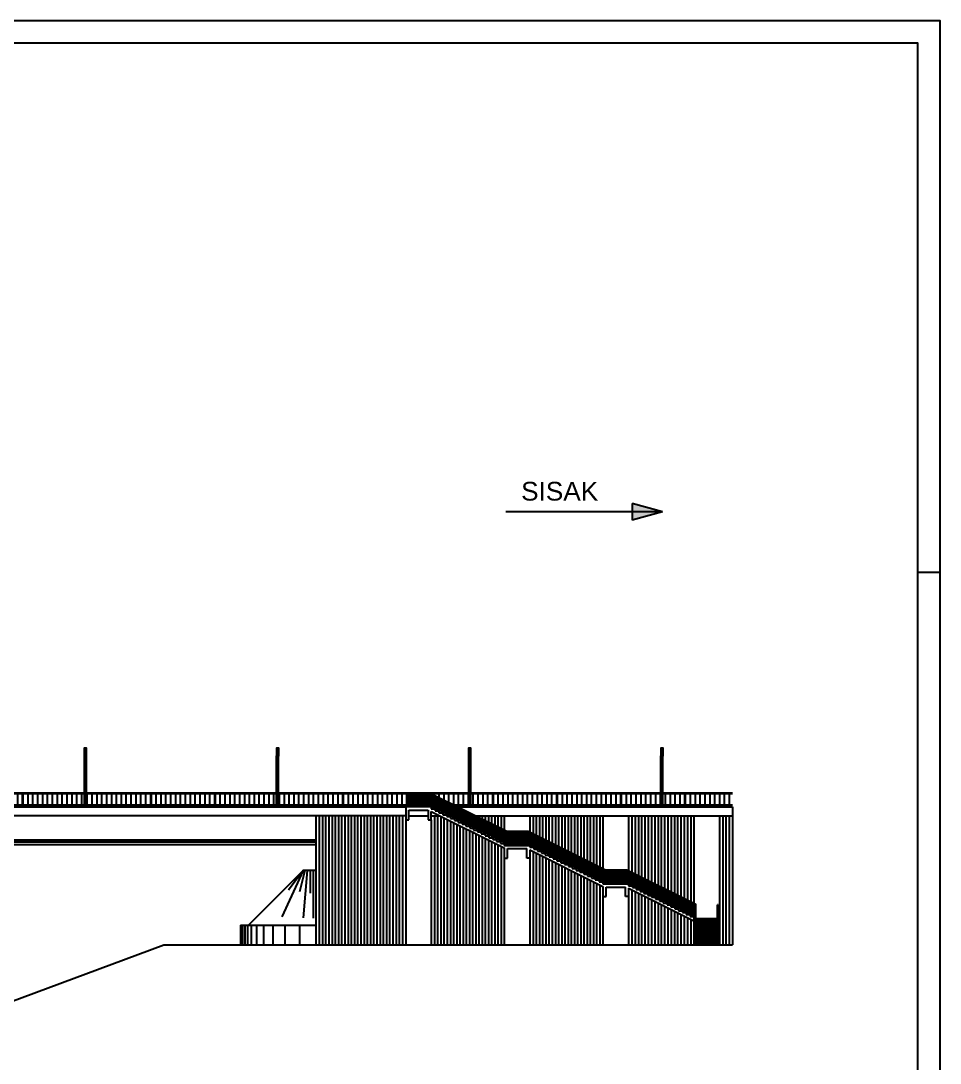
# Model space of a CAD drawing. Header units: millimetres. Extents: x -220 to 29575, y 35 to 21697.
# Drawn here: x 22400 to 29575, y 13557 to 21697 of the extents above; entities that cross this region are included whole.
import ezdxf

# ---------------------------------------------------------------- set-up
doc = ezdxf.new("R2010")
doc.units = ezdxf.units.MM
doc.header["$LTSCALE"] = 350
doc.header["$MEASUREMENT"] = 0
for name, color, linetype in [('BETON', 7, 'Continuous'), ('BETON tanko', 40, 'Continuous'), ('FILE', 8, 'Continuous'), ('KOTE', 9, 'Continuous'), ('POM', 9, 'Continuous'), ('SRAFURA', 8, 'Continuous'), ('Tekst', 3, 'Continuous'), ('Užad', 2, 'Continuous')]:
    doc.layers.add(name, color=color, linetype=linetype)
doc.styles.get("Standard").update_dxf_attribs({"font": 'ARIAL.TTF'})

# ---------------------------------------------------------------- blocks, each defined once
blk = doc.blocks.new('A$C164337F3')
at = {"layer": 'POM'}
for p, q in [((38.1, 0), (38.1, 87)), ((76.2, 0), (76.2, 87)), ((114.2, 0), (114.2, 87)), ((152.3, 0), (152.3, 87)), ((190.4, 0), (190.4, 87)), ((228.5, 0), (228.5, 87)), ((266.5, 0), (266.5, 87)), ((304.6, 0), (304.6, 87)), ((342.7, 0), (342.7, 87)), ((380.8, 0), (380.8, 87)), ((418.8, 0), (418.8, 87)), ((456.9, 0), (456.9, 87))]:
    blk.add_line(p, q, dxfattribs=at)
blk = doc.blocks.new('A$C49D84F91')
at = {"layer": 'POM'}
for p, q in [((-500, 0), (-500, 105)), ((-495, 0), (-495, 105)), ((-495, 18), (0, 18)), ((-495, 15), (0, 15))]:
    blk.add_line(p, q, dxfattribs=at)
at = {"layer": 'SRAFURA'}
blk.add_blockref('A$C164337F3', (-495, 18), dxfattribs=at)
blk = doc.blocks.new('A$C10FF7760')
at = {"layer": 'POM'}
for p, q in [((-10, 110), (-10, 400)), ((-10, 400), (5, 400)), ((-10, 398.9), (5, 398.9)), ((-10, 397.7), (5, 397.7)), ((5, 110), (5, 400)), ((-10, 18), (-10, 105)), ((5, 18), (5, 105)), ((-10, 0), (-10, 15)), ((5, 0), (5, 15))]:
    blk.add_line(p, q, dxfattribs=at)
for points in [[(7, 400), (-12, 400), (-12, 460), (7, 460)], [(-9.7, 457.5), (4.7, 457.5), (4.7, 402.5), (-9.7, 402.5)]]:
    blk.add_lwpolyline(points, close=True, dxfattribs=at)

msp = doc.modelspace()

# ---------------------------------------------------------------- hatches: boundary and pattern name
at = {"layer": 'KOTE'}
msp.add_hatch(color=256, dxfattribs=at).paths.add_polyline_path([(27408.9, 17862.9), (27170.2, 17797.1), (27170.2, 17928.8)])

# ---------------------------------------------------------------- linework, layer by layer
at = {"layer": 'BETON'}
for p, q in [((21420.5, 13704.4), (23516.5, 14481.8)), ((23516.5, 14481.8), (27953.2, 14481.8))]:
    msp.add_line(p, q, dxfattribs=at)
for points in [[(2154.9, 6997), (29574.9, 6997), (29574.9, 21697), (2154.9, 21697)], [(3029.9, 7172), (29399.9, 7172), (29399.9, 21522), (3029.9, 21522)]]:
    msp.add_lwpolyline(points, close=True, dxfattribs=at)
at = {"layer": 'BETON tanko'}
for p, q in [((16403.4, 15557.8), (25403.2, 15557.8)), ((25603.2, 15557.8), (25403.2, 15557.8)), ((25403.2, 15557.8), (25403.2, 15457.8)), ((25603.2, 15557.8), (25615.9, 15557.8)), ((25603.2, 15557.8), (25603.2, 15542.8)), ((25622, 15557.8), (25798.7, 15557.8)), ((25810, 15557.8), (27953.2, 15557.8)), ((27953.2, 15557.8), (27953.2, 14481.8)), ((25403.2, 15487.8), (16403.4, 15487.8)), ((24703.2, 15487.8), (24703.2, 14635.8)), ((25428.2, 15457.8), (25428.2, 15532.8)), ((25428.2, 15532.8), (25578.2, 15532.8)), ((25428.2, 15487.8), (25578.2, 15487.8)), ((25578.2, 15532.8), (25578.2, 15457.8)), ((25603.2, 15542.8), (25633.2, 15542.8)), ((25603.2, 15522.6), (26173.2, 15237.6)), ((25603.2, 15457.8), (25603.2, 15522.6)), ((25603.2, 15487.8), (25672.9, 15487.8)), ((25633.2, 15542.8), (25633.2, 15527.8)), ((25633.2, 15527.8), (25663.2, 15527.8)), ((25663.2, 15527.8), (25663.2, 15512.8)), ((25663.2, 15512.8), (25693.2, 15512.8)), ((25693.2, 15512.8), (25693.2, 15497.8)), ((25693.2, 15497.8), (25723.2, 15497.8)), ((25723.2, 15497.8), (25723.2, 15482.8)), ((25723.2, 15487.8), (25757.1, 15487.8)), ((25723.2, 15482.8), (25753.2, 15482.8)), ((25753.2, 15482.8), (25753.2, 15467.8)), ((25753.2, 15467.8), (25783.2, 15467.8)), ((25763.1, 15487.8), (25939.9, 15487.8)), ((25783.2, 15467.8), (25783.2, 15452.8)), ((25951.2, 15487.8), (27953.2, 15487.8)), ((25403.2, 15457.8), (25428.2, 15457.8)), ((25578.2, 15457.8), (25603.2, 15457.8)), ((25783.2, 15452.8), (25813.2, 15452.8)), ((25813.2, 15452.8), (25813.2, 15437.8)), ((25813.2, 15437.8), (25843.2, 15437.8)), ((25843.2, 15437.8), (25843.2, 15422.8)), ((25843.2, 15422.8), (25873.2, 15422.8)), ((25873.2, 15422.8), (25873.2, 15407.8)), ((25873.2, 15407.8), (25903.2, 15407.8)), ((25903.2, 15407.8), (25903.2, 15392.8)), ((25903.2, 15392.8), (25933.2, 15392.8)), ((25933.2, 15392.8), (25933.2, 15377.8)), ((25933.2, 15377.8), (25963.2, 15377.8)), ((25963.2, 15377.8), (25963.2, 15362.8)), ((25963.2, 15362.8), (25993.2, 15362.8)), ((25993.2, 15362.8), (25993.2, 15347.8)), ((25993.2, 15347.8), (26023.2, 15347.8)), ((26023.2, 15347.8), (26023.2, 15332.8)), ((26023.2, 15332.8), (26053.2, 15332.8)), ((26053.2, 15332.8), (26053.2, 15317.8)), ((26053.2, 15317.8), (26083.2, 15317.8)), ((26083.2, 15317.8), (26083.2, 15302.8)), ((26083.2, 15302.8), (26113.2, 15302.8)), ((26113.2, 15302.8), (26113.2, 15287.8)), ((24703.2, 15262.8), (15903.2, 15262.8)), ((26113.2, 15287.8), (26143.2, 15287.8)), ((26143.2, 15287.8), (26143.2, 15272.8)), ((26143.2, 15272.8), (26173.2, 15272.8)), ((26173.2, 15272.8), (26173.2, 15257.8)), ((26173.2, 15257.8), (26373.2, 15257.8)), ((26173.2, 15237.6), (26173.2, 15157.8)), ((26198.2, 15157.8), (26198.2, 15232.8)), ((26198.2, 15232.8), (26348.2, 15232.8)), ((26348.2, 15157.8), (26348.2, 15232.8)), ((26373.2, 15257.8), (26373.2, 15242.8)), ((26373.2, 15242.8), (26403.2, 15242.8)), ((26373.2, 15222.6), (26943.2, 14937.6)), ((26373.2, 15222.6), (26373.2, 15157.8)), ((26403.2, 15242.8), (26403.2, 15227.8)), ((26403.2, 15227.8), (26433.2, 15227.8)), ((26433.2, 15227.8), (26433.2, 15212.8)), ((26173.2, 15157.8), (26198.2, 15157.8)), ((26373.2, 15157.8), (26348.2, 15157.8)), ((26433.2, 15212.8), (26463.2, 15212.8)), ((26463.2, 15212.8), (26463.2, 15197.8)), ((26463.2, 15197.8), (26493.2, 15197.8)), ((26493.2, 15197.8), (26493.2, 15182.8)), ((26493.2, 15182.8), (26523.2, 15182.8)), ((26523.2, 15182.8), (26523.2, 15167.8)), ((26523.2, 15167.8), (26553.2, 15167.8)), ((26553.2, 15167.8), (26553.2, 15152.8)), ((26553.2, 15152.8), (26583.2, 15152.8)), ((26583.2, 15152.8), (26583.2, 15137.8)), ((26583.2, 15137.8), (26613.2, 15137.8)), ((26613.2, 15137.8), (26613.2, 15122.8)), ((26613.2, 15122.8), (26643.2, 15122.8)), ((26643.2, 15122.8), (26643.2, 15107.8)), ((26643.2, 15107.8), (26673.2, 15107.8)), ((26673.2, 15107.8), (26673.2, 15092.8)), ((26673.2, 15092.8), (26703.2, 15092.8)), ((26703.2, 15092.8), (26703.2, 15077.8)), ((26703.2, 15077.8), (26733.2, 15077.8)), ((26733.2, 15077.8), (26733.2, 15062.8)), ((26733.2, 15062.8), (26763.2, 15062.8)), ((26763.2, 15062.8), (26763.2, 15047.8)), ((26763.2, 15047.8), (26793.2, 15047.8)), ((26793.2, 15047.8), (26793.2, 15032.8)), ((26793.2, 15032.8), (26823.2, 15032.8)), ((26823.2, 15032.8), (26823.2, 15017.8)), ((26823.2, 15017.8), (26853.2, 15017.8)), ((26853.2, 15017.8), (26853.2, 15002.8)), ((26853.2, 15002.8), (26883.2, 15002.8)), ((26883.2, 15002.8), (26883.2, 14987.8)), ((26883.2, 14987.8), (26913.2, 14987.8)), ((26913.2, 14987.8), (26913.2, 14972.8)), ((26913.2, 14972.8), (26943.2, 14972.8)), ((26943.2, 14972.8), (26943.2, 14957.8)), ((26943.2, 14957.8), (27143.2, 14957.8)), ((26943.2, 14937.6), (26943.2, 14857.8)), ((26968.2, 14932.8), (27118.2, 14932.8)), ((26968.2, 14857.8), (26968.2, 14932.8)), ((27118.2, 14857.8), (27118.2, 14932.8)), ((27143.2, 14957.8), (27143.2, 14942.8)), ((27143.2, 14942.8), (27173.2, 14942.8)), ((27143.2, 14922.6), (27653.2, 14667.6)), ((27143.2, 14922.6), (27143.2, 14857.8)), ((27173.2, 14942.8), (27173.2, 14927.8)), ((27173.2, 14927.8), (27203.2, 14927.8)), ((27203.2, 14927.8), (27203.2, 14912.8)), ((27203.2, 14912.8), (27233.2, 14912.8)), ((27233.2, 14912.8), (27233.2, 14897.8)), ((27233.2, 14897.8), (27263.2, 14897.8)), ((27263.2, 14897.8), (27263.2, 14882.8)), ((26943.2, 14857.8), (26968.2, 14857.8)), ((27143.2, 14857.8), (27118.2, 14857.8)), ((27263.2, 14882.8), (27293.2, 14882.8)), ((27293.2, 14882.8), (27293.2, 14867.8)), ((27293.2, 14867.8), (27323.2, 14867.8)), ((27323.2, 14867.8), (27323.2, 14852.8)), ((27323.2, 14852.8), (27353.2, 14852.8)), ((27353.2, 14852.8), (27353.2, 14837.8)), ((27353.2, 14837.8), (27383.2, 14837.8)), ((27383.2, 14837.8), (27383.2, 14822.8)), ((27383.2, 14822.8), (27413.2, 14822.8)), ((27413.2, 14822.8), (27413.2, 14807.8)), ((27413.2, 14807.8), (27443.2, 14807.8)), ((27443.2, 14807.8), (27443.2, 14792.8)), ((27443.2, 14792.8), (27473.2, 14792.8)), ((27473.2, 14792.8), (27473.2, 14777.8)), ((27473.2, 14777.8), (27503.2, 14777.8)), ((27503.2, 14777.8), (27503.2, 14762.8)), ((27503.2, 14762.8), (27533.2, 14762.8)), ((27533.2, 14762.8), (27533.2, 14747.8)), ((27533.2, 14747.8), (27563.2, 14747.8)), ((27563.2, 14747.8), (27563.2, 14732.8)), ((27563.2, 14732.8), (27593.2, 14732.8)), ((27593.2, 14732.8), (27593.2, 14717.8)), ((27593.2, 14717.8), (27623.2, 14717.8)), ((27623.2, 14717.8), (27623.2, 14702.8)), ((27623.2, 14702.8), (27653.2, 14702.8)), ((27653.2, 14702.8), (27653.2, 14667.6)), ((27653.2, 14687.8), (27663.2, 14687.8)), ((27653.2, 14667.6), (27653.2, 14481.8)), ((27668.2, 14687.8), (27838.2, 14687.8)), ((27843.2, 14687.8), (27853.2, 14687.8)), ((27853.2, 14687.8), (27853.2, 14481.8))]:
    msp.add_line(p, q, dxfattribs=at)
at = {"layer": 'FILE'}
msp.add_line((29399.9, 17392), (29574.9, 17392), dxfattribs=at)
at = {"layer": 'KOTE'}
for p, q in [((27408.9, 17862.9), (27170.2, 17928.8)), ((27170.2, 17928.8), (27170.2, 17797.1)), ((27323.9, 17862.9), (26185, 17862.9)), ((27408.9, 17862.9), (27170.2, 17797.1)), ((27408.9, 17862.9), (27262.6, 17862.9))]:
    msp.add_line(p, q, dxfattribs=at)
at = {"layer": 'POM'}
for p, q in [((15536.4, 15667.8), (27953.2, 15667.8)), ((16786.4, 15662.8), (25583.2, 15662.8)), ((25413.2, 15557.8), (25413.2, 15662.8)), ((25418.2, 15662.8), (25583.2, 15662.8)), ((25418.2, 15557.8), (25418.2, 15662.8)), ((25428.2, 15575.8), (25428.2, 15662.8)), ((25437.8, 15575.8), (25437.8, 15662.8)), ((25447.5, 15575.8), (25447.5, 15662.8)), ((25457.2, 15575.8), (25457.2, 15662.8)), ((25466.8, 15575.8), (25466.8, 15662.8)), ((25476.5, 15575.8), (25476.5, 15662.8)), ((25486.2, 15575.8), (25486.2, 15662.8)), ((25495.8, 15575.8), (25495.8, 15662.8)), ((25505.5, 15575.8), (25505.5, 15662.8)), ((25515.2, 15575.8), (25515.2, 15662.8)), ((25524.8, 15575.8), (25524.8, 15662.8)), ((25534.5, 15575.8), (25534.5, 15662.8)), ((25544.2, 15575.8), (25544.2, 15662.8)), ((25553.8, 15575.8), (25553.8, 15662.8)), ((25563.5, 15575.8), (25563.5, 15662.8)), ((25573.2, 15575.8), (25573.2, 15662.8)), ((25583.2, 15557.8), (25583.2, 15662.8)), ((25588.2, 15667.8), (26193.2, 15367.8)), ((25588.2, 15557.8), (25588.2, 15662.2)), ((25588.2, 15662.2), (26188.2, 15364.7)), ((25597.1, 15570), (25597.1, 15657.7)), ((25598.3, 15662.8), (27953.2, 15662.8)), ((25606.1, 15565.6), (25606.1, 15653.3)), ((25615, 15561.2), (25615, 15648.8)), ((25624, 15556.7), (25624, 15644.4)), ((25626.3, 15648.9), (25626.3, 15662.8)), ((25632.9, 15552.3), (25632.9, 15639.9)), ((25641.9, 15547.8), (25641.9, 15635.5)), ((25650.9, 15543.4), (25650.9, 15631.1)), ((25664.3, 15630), (25664.3, 15662.8)), ((25702.4, 15611.1), (25702.4, 15662.8)), ((25740.5, 15592.2), (25740.5, 15662.8)), ((25778.6, 15575.8), (25778.6, 15662.8)), ((25816.6, 15575.8), (25816.6, 15662.8)), ((25854.7, 15575.8), (25854.7, 15662.8)), ((25892.8, 15575.8), (25892.8, 15662.8)), ((25930.9, 15575.8), (25930.9, 15662.8)), ((25968.9, 15575.8), (25968.9, 15662.8)), ((26007, 15575.8), (26007, 15662.8)), ((26045.1, 15575.8), (26045.1, 15662.8)), ((26083.2, 15557.8), (26083.2, 15662.8)), ((26088.2, 15557.8), (26088.2, 15662.8)), ((26583.2, 15557.8), (26583.2, 15662.8)), ((26588.2, 15557.8), (26588.2, 15662.8)), ((27083.2, 15557.8), (27083.2, 15662.8)), ((27088.2, 15557.8), (27088.2, 15662.8)), ((27583.2, 15557.8), (27583.2, 15662.8)), ((27588.2, 15557.8), (27588.2, 15662.8)), ((27626.3, 15575.8), (27626.3, 15662.8)), ((27664.3, 15575.8), (27664.3, 15662.8)), ((27702.4, 15575.8), (27702.4, 15662.8)), ((27740.5, 15575.8), (27740.5, 15662.8)), ((27778.6, 15575.8), (27778.6, 15662.8)), ((27816.6, 15575.8), (27816.6, 15662.8)), ((27854.7, 15575.8), (27854.7, 15662.8)), ((27892.8, 15575.8), (27892.8, 15662.8)), ((27930.9, 15575.8), (27930.9, 15662.8)), ((25418.2, 15575.8), (25583.2, 15575.8)), ((25418.2, 15572.8), (25583.2, 15572.8)), ((25588.2, 15575.8), (25762.4, 15575.8)), ((25588.2, 15574.5), (26188.2, 15277)), ((25588.2, 15571.5), (26188.2, 15274)), ((25591.7, 15572.8), (25768.5, 15572.8)), ((25659.8, 15539), (25659.8, 15626.6)), ((25668.8, 15534.5), (25668.8, 15622.2)), ((25677.7, 15530.1), (25677.7, 15617.7)), ((25686.7, 15525.6), (25686.7, 15613.3)), ((25695.6, 15521.2), (25695.6, 15608.9)), ((25704.6, 15516.8), (25704.6, 15604.4)), ((25713.5, 15512.3), (25713.5, 15600)), ((25722.5, 15507.9), (25722.5, 15595.6)), ((25731.5, 15503.5), (25731.5, 15591.1)), ((25740.4, 15499), (25740.4, 15586.7)), ((25749.4, 15494.6), (25749.4, 15582.2)), ((25758.3, 15490.1), (25758.3, 15577.8)), ((25767.3, 15485.7), (25767.3, 15573.4)), ((25773.7, 15575.8), (26083.2, 15575.8)), ((25776.2, 15481.3), (25776.2, 15568.9)), ((25779.8, 15572.8), (26083.2, 15572.8)), ((25785.2, 15476.8), (25785.2, 15564.5)), ((25794.1, 15472.4), (25794.1, 15560)), ((25803.1, 15467.9), (25803.1, 15555.6)), ((25812.1, 15463.5), (25812.1, 15551.2)), ((26088.2, 15575.8), (26583.2, 15575.8)), ((26088.2, 15572.8), (26583.2, 15572.8)), ((26588.2, 15575.8), (27083.2, 15575.8)), ((26588.2, 15572.8), (27083.2, 15572.8)), ((27088.2, 15575.8), (27583.2, 15575.8)), ((27088.2, 15572.8), (27583.2, 15572.8)), ((27588.2, 15575.8), (27953.2, 15575.8)), ((27588.2, 15572.8), (27953.2, 15572.8)), ((24728.2, 15487.8), (24728.2, 14481.8)), ((24753.2, 15487.8), (24753.2, 14481.8)), ((24778.2, 15487.8), (24778.2, 14481.8)), ((24803.2, 15487.8), (24803.2, 14481.8)), ((24828.2, 15487.8), (24828.2, 14481.8)), ((24853.2, 15487.8), (24853.2, 14481.8)), ((24878.2, 15487.8), (24878.2, 14481.8)), ((24903.2, 15487.8), (24903.2, 14481.8)), ((24928.2, 15487.8), (24928.2, 14481.8)), ((24953.2, 15487.8), (24953.2, 14481.8)), ((24978.2, 15487.8), (24978.2, 14481.8)), ((25003.2, 15487.8), (25003.2, 14481.8)), ((25028.2, 15487.8), (25028.2, 14481.8)), ((25053.2, 15487.8), (25053.2, 14481.8)), ((25078.2, 15487.8), (25078.2, 14481.8)), ((25103.2, 15487.8), (25103.2, 14481.8)), ((25128.2, 15487.8), (25128.2, 14481.8)), ((25153.2, 15487.8), (25153.2, 14481.8)), ((25178.2, 15487.8), (25178.2, 14481.8)), ((25203.2, 15487.8), (25203.2, 14481.8)), ((25228.2, 15487.8), (25228.2, 14481.8)), ((25253.2, 15487.8), (25253.2, 14481.8)), ((25278.2, 15487.8), (25278.2, 14481.8)), ((25303.2, 15487.8), (25303.2, 14481.8)), ((25328.2, 15487.8), (25328.2, 14481.8)), ((25353.2, 15487.8), (25353.2, 14481.8)), ((25378.2, 15487.8), (25378.2, 14481.8)), ((25628, 15487.8), (25628, 14481.8)), ((25652.7, 15487.8), (25652.7, 14481.8)), ((25677.5, 15485.5), (25677.5, 14481.8)), ((25702.3, 15473.1), (25702.3, 14481.8)), ((25821, 15459.1), (25821, 15546.7)), ((25830, 15454.6), (25830, 15542.3)), ((25838.9, 15450.2), (25838.9, 15537.8)), ((25847.9, 15445.7), (25847.9, 15533.4)), ((25856.8, 15441.3), (25856.8, 15529)), ((25865.8, 15436.9), (25865.8, 15524.5)), ((25874.7, 15432.4), (25874.7, 15520.1)), ((25883.7, 15428), (25883.7, 15515.7)), ((25892.7, 15423.6), (25892.7, 15511.2)), ((25901.6, 15419.1), (25901.6, 15506.8)), ((25910.6, 15414.7), (25910.6, 15502.3)), ((25919.5, 15410.2), (25919.5, 15497.9)), ((25928.5, 15405.8), (25928.5, 15493.5)), ((25937.4, 15401.4), (25937.4, 15489)), ((25946.4, 15396.9), (25946.4, 15484.6)), ((25955.3, 15392.5), (25955.3, 15480.1)), ((25964.3, 15388), (25964.3, 15475.7)), ((25973.3, 15383.6), (25973.3, 15471.3)), ((25974.9, 15487.8), (25974.9, 15476)), ((25982.2, 15379.2), (25982.2, 15466.8)), ((25999.7, 15487.8), (25999.7, 15463.7)), ((26024.5, 15487.8), (26024.5, 15451.4)), ((26049.3, 15487.8), (26049.3, 15439.1)), ((26074, 15487.8), (26074, 15426.8)), ((26098.8, 15487.8), (26098.8, 15414.5)), ((26123.6, 15487.8), (26123.6, 15402.3)), ((26148.4, 15487.8), (26148.4, 15390)), ((26173.2, 15487.8), (26173.2, 15377.7)), ((26373.2, 15487.8), (26373.2, 15360.3)), ((26398, 15487.8), (26398, 15348)), ((26422.7, 15487.8), (26422.7, 15335.7)), ((26447.5, 15487.8), (26447.5, 15323.5)), ((26472.3, 15487.8), (26472.3, 15311.2)), ((26497.1, 15487.8), (26497.1, 15298.9)), ((26521.9, 15487.8), (26521.9, 15286.6)), ((26546.7, 15487.8), (26546.7, 15274.3)), ((26571.4, 15487.8), (26571.4, 15262)), ((26596.2, 15487.8), (26596.2, 15249.7)), ((26621, 15487.8), (26621, 15237.4)), ((26645.8, 15487.8), (26645.8, 15225.1)), ((26670.6, 15487.8), (26670.6, 15212.9)), ((26695.3, 15487.8), (26695.3, 15200.6)), ((26720.1, 15487.8), (26720.1, 15188.3)), ((26744.9, 15487.8), (26744.9, 15176)), ((26769.7, 15487.8), (26769.7, 15163.7)), ((26794.5, 15487.8), (26794.5, 15151.4)), ((26819.3, 15487.8), (26819.3, 15139.1)), ((26844, 15487.8), (26844, 15126.8)), ((26868.8, 15487.8), (26868.8, 15114.5)), ((26893.6, 15487.8), (26893.6, 15102.3)), ((26918.4, 15487.8), (26918.4, 15090)), ((26943.2, 15487.8), (26943.2, 15077.7)), ((27143.2, 15487.8), (27143.2, 15060.3)), ((27168.7, 15487.8), (27168.7, 15047.5)), ((27194.2, 15487.8), (27194.2, 15034.8)), ((27219.7, 15487.8), (27219.7, 15022)), ((27245.2, 15487.8), (27245.2, 15009.3)), ((27270.7, 15487.8), (27270.7, 14996.5)), ((27296.2, 15487.8), (27296.2, 14983.8)), ((27321.7, 15487.8), (27321.7, 14971)), ((27347.2, 15487.8), (27347.2, 14958.3)), ((27372.7, 15487.8), (27372.7, 14945.5)), ((27398.2, 15487.8), (27398.2, 14932.8)), ((27423.7, 15487.8), (27423.7, 14920)), ((27449.2, 15487.8), (27449.2, 14907.3)), ((27474.7, 15487.8), (27474.7, 14894.5)), ((27500.2, 15487.8), (27500.2, 14881.8)), ((27525.7, 15487.8), (27525.7, 14869)), ((27551.2, 15487.8), (27551.2, 14856.3)), ((27576.7, 15487.8), (27576.7, 14843.5)), ((27602.2, 15487.8), (27602.2, 14830.8)), ((27627.7, 15487.8), (27627.7, 14818)), ((27653.2, 15487.8), (27653.2, 14805.3)), ((27853.2, 15487.8), (27853.2, 14687.8)), ((27878.2, 15487.8), (27878.2, 14481.8)), ((27903.2, 15487.8), (27903.2, 14481.8)), ((27928.2, 15487.8), (27928.2, 14481.8)), ((25403.2, 15457.8), (25403.2, 14481.8)), ((25603.2, 15457.8), (25603.2, 14481.8)), ((25727.1, 15460.7), (25727.1, 14481.8)), ((25751.9, 15448.3), (25751.9, 14481.8)), ((25776.7, 15435.9), (25776.7, 14481.8)), ((25801.4, 15423.5), (25801.4, 14481.8)), ((25826.2, 15411.1), (25826.2, 14481.8)), ((25851, 15398.7), (25851, 14481.8)), ((25875.8, 15386.3), (25875.8, 14481.8)), ((25991.2, 15374.7), (25991.2, 15462.4)), ((26000.1, 15370.3), (26000.1, 15457.9)), ((26009.1, 15365.8), (26009.1, 15453.5)), ((26018, 15361.4), (26018, 15449.1)), ((26027, 15357), (26027, 15444.6)), ((26035.9, 15352.5), (26035.9, 15440.2)), ((26044.9, 15348.1), (26044.9, 15435.7)), ((26053.9, 15343.6), (26053.9, 15431.3)), ((26062.8, 15339.2), (26062.8, 15426.9)), ((26071.8, 15334.8), (26071.8, 15422.4)), ((26080.7, 15330.3), (26080.7, 15418)), ((26089.7, 15325.9), (26089.7, 15413.5)), ((26098.6, 15321.4), (26098.6, 15409.1)), ((26107.6, 15317), (26107.6, 15404.7)), ((26116.5, 15312.6), (26116.5, 15400.2)), ((26125.5, 15308.1), (26125.5, 15395.8)), ((26134.5, 15303.7), (26134.5, 15391.3)), ((26143.4, 15299.2), (26143.4, 15386.9)), ((25900.6, 15373.9), (25900.6, 14481.8)), ((25925.3, 15361.6), (25925.3, 14481.8)), ((25950.1, 15349.2), (25950.1, 14481.8)), ((25974.9, 15336.8), (25974.9, 14481.8)), ((25999.7, 15324.4), (25999.7, 14481.8)), ((26024.5, 15312), (26024.5, 14481.8)), ((26152.4, 15294.8), (26152.4, 15382.5)), ((26161.3, 15290.4), (26161.3, 15378)), ((26170.3, 15285.9), (26170.3, 15373.6)), ((26179.2, 15281.5), (26179.2, 15369.1)), ((26188.2, 15257.8), (26188.2, 15364.7)), ((26193.2, 15367.8), (26358.2, 15367.8)), ((26193.2, 15257.8), (26193.2, 15362.8)), ((26193.2, 15362.8), (26353.2, 15362.8)), ((26203.2, 15275.8), (26203.2, 15362.8)), ((26213.2, 15275.8), (26213.2, 15362.8)), ((26223.2, 15275.8), (26223.2, 15362.8)), ((26233.2, 15275.8), (26233.2, 15362.8)), ((26243.2, 15275.8), (26243.2, 15362.8)), ((26253.2, 15275.8), (26253.2, 15362.8)), ((26263.2, 15275.8), (26263.2, 15362.8)), ((26273.2, 15275.8), (26273.2, 15362.8)), ((26283.2, 15275.8), (26283.2, 15362.8)), ((26293.2, 15275.8), (26293.2, 15362.8)), ((26303.2, 15275.8), (26303.2, 15362.8)), ((26313.2, 15275.8), (26313.2, 15362.8)), ((26323.2, 15275.8), (26323.2, 15362.8)), ((26333.2, 15275.8), (26333.2, 15362.8)), ((26343.2, 15275.8), (26343.2, 15362.8)), ((26353.2, 15257.8), (26353.2, 15362.8)), ((26358.2, 15367.8), (26963.2, 15067.8)), ((26358.2, 15257.8), (26358.2, 15362.2)), ((26358.2, 15362.2), (26958.2, 15064.7)), ((26367.1, 15270), (26367.1, 15357.7)), ((26376.1, 15265.6), (26376.1, 15353.3)), ((26385, 15261.2), (26385, 15348.8)), ((26394, 15256.7), (26394, 15344.4)), ((26402.9, 15252.3), (26402.9, 15339.9)), ((26411.9, 15247.8), (26411.9, 15335.5)), ((26420.9, 15243.4), (26420.9, 15331.1)), ((26429.8, 15239), (26429.8, 15326.6)), ((26438.8, 15234.5), (26438.8, 15322.2)), ((26447.7, 15230.1), (26447.7, 15317.7)), ((26456.7, 15225.6), (26456.7, 15313.3)), ((26465.6, 15221.2), (26465.6, 15308.9)), ((26474.6, 15216.8), (26474.6, 15304.4)), ((24703.2, 15297.8), (15903.2, 15297.8)), ((24703.2, 15282.8), (15903.2, 15282.8)), ((26049.3, 15299.6), (26049.3, 14481.8)), ((26074, 15287.2), (26074, 14481.8)), ((26098.8, 15274.8), (26098.8, 14481.8)), ((26123.6, 15262.4), (26123.6, 14481.8)), ((26148.4, 15250), (26148.4, 14481.8)), ((26193.2, 15275.8), (26353.2, 15275.8)), ((26193.2, 15272.8), (26353.2, 15272.8)), ((26358.2, 15274.5), (26958.2, 14977)), ((26358.2, 15271.5), (26958.2, 14974)), ((26483.5, 15212.3), (26483.5, 15300)), ((26492.5, 15207.9), (26492.5, 15295.6)), ((26501.5, 15203.5), (26501.5, 15291.1)), ((26510.4, 15199), (26510.4, 15286.7)), ((26519.4, 15194.6), (26519.4, 15282.2)), ((26528.3, 15190.1), (26528.3, 15277.8)), ((26537.3, 15185.7), (26537.3, 15273.4)), ((26546.2, 15181.3), (26546.2, 15268.9)), ((26555.2, 15176.8), (26555.2, 15264.5)), ((26564.1, 15172.4), (26564.1, 15260)), ((26573.1, 15167.9), (26573.1, 15255.6)), ((26582.1, 15163.5), (26582.1, 15251.2)), ((26591, 15159.1), (26591, 15246.7)), ((26600, 15154.6), (26600, 15242.3)), ((26608.9, 15150.2), (26608.9, 15237.8)), ((26617.9, 15145.7), (26617.9, 15233.4)), ((26626.8, 15141.3), (26626.8, 15229)), ((26635.8, 15136.9), (26635.8, 15224.5)), ((26173.2, 15157.8), (26173.2, 14481.8)), ((26373.2, 15157.8), (26373.2, 14481.8)), ((26398, 15210.2), (26398, 14481.8)), ((26422.7, 15197.9), (26422.7, 14481.8)), ((26447.5, 15185.5), (26447.5, 14481.8)), ((26472.3, 15173.1), (26472.3, 14481.8)), ((26497.1, 15160.7), (26497.1, 14481.8)), ((26521.9, 15148.3), (26521.9, 14481.8)), ((26644.7, 15132.4), (26644.7, 15220.1)), ((26653.7, 15128), (26653.7, 15215.7)), ((26662.7, 15123.6), (26662.7, 15211.2)), ((26671.6, 15119.1), (26671.6, 15206.8)), ((26680.6, 15114.7), (26680.6, 15202.3)), ((26689.5, 15110.2), (26689.5, 15197.9)), ((26698.5, 15105.8), (26698.5, 15193.5)), ((26707.4, 15101.4), (26707.4, 15189)), ((26716.4, 15096.9), (26716.4, 15184.6)), ((26725.3, 15092.5), (26725.3, 15180.1)), ((26734.3, 15088), (26734.3, 15175.7)), ((26743.3, 15083.6), (26743.3, 15171.3)), ((26752.2, 15079.2), (26752.2, 15166.8)), ((26761.2, 15074.7), (26761.2, 15162.4)), ((26770.1, 15070.3), (26770.1, 15157.9)), ((26779.1, 15065.8), (26779.1, 15153.5)), ((26788, 15061.4), (26788, 15149.1)), ((26797, 15057), (26797, 15144.6)), ((26805.9, 15052.5), (26805.9, 15140.2)), ((24603.2, 15062.8), (24437.7, 14699.6)), ((24603.2, 15062.8), (24487.9, 14908.3)), ((24615.1, 15062.8), (24574.3, 14894.3)), ((24633.8, 15062.8), (24603.4, 14692.6)), ((24657.6, 15062.8), (24657.6, 14884.8)), ((24680.4, 15062.8), (24680.4, 14689.2)), ((26546.7, 15135.9), (26546.7, 14481.8)), ((26571.4, 15123.5), (26571.4, 14481.8)), ((26596.2, 15111.1), (26596.2, 14481.8)), ((26621, 15098.7), (26621, 14481.8)), ((26645.8, 15086.3), (26645.8, 14481.8)), ((26670.6, 15073.9), (26670.6, 14481.8)), ((26695.3, 15061.6), (26695.3, 14481.8)), ((26814.9, 15048.1), (26814.9, 15135.7)), ((26823.9, 15043.6), (26823.9, 15131.3)), ((26832.8, 15039.2), (26832.8, 15126.9)), ((26841.8, 15034.8), (26841.8, 15122.4)), ((26850.7, 15030.3), (26850.7, 15118)), ((26859.7, 15025.9), (26859.7, 15113.5)), ((26868.6, 15021.4), (26868.6, 15109.1)), ((26877.6, 15017), (26877.6, 15104.7)), ((26886.5, 15012.6), (26886.5, 15100.2)), ((26895.5, 15008.1), (26895.5, 15095.8)), ((26904.5, 15003.7), (26904.5, 15091.3)), ((26913.4, 14999.2), (26913.4, 15086.9)), ((26922.4, 14994.8), (26922.4, 15082.5)), ((26931.3, 14990.4), (26931.3, 15078)), ((26940.3, 14985.9), (26940.3, 15073.6)), ((26949.2, 14981.5), (26949.2, 15069.1)), ((26958.2, 14957.8), (26958.2, 15064.7)), ((26963.2, 15067.8), (27128.2, 15067.8)), ((26963.2, 15062.8), (27123.2, 15062.8)), ((26963.2, 14957.8), (26963.2, 15062.8)), ((26973.2, 14975.8), (26973.2, 15062.8)), ((26983.2, 14975.8), (26983.2, 15062.8)), ((26993.2, 14975.8), (26993.2, 15062.8)), ((27003.2, 14975.8), (27003.2, 15062.8)), ((27013.2, 14975.8), (27013.2, 15062.8)), ((27023.2, 15062.8), (27023.2, 14975.8)), ((27033.2, 15062.8), (27033.2, 14975.8)), ((27043.2, 15062.8), (27043.2, 14975.8)), ((27053.2, 14975.8), (27053.2, 15062.8)), ((27063.2, 14975.8), (27063.2, 15062.8)), ((27073.2, 14975.8), (27073.2, 15062.8)), ((27083.2, 14975.8), (27083.2, 15062.8)), ((27093.2, 14975.8), (27093.2, 15062.8)), ((27103.2, 14975.8), (27103.2, 15062.8)), ((27113.2, 14975.8), (27113.2, 15062.8)), ((27123.2, 14957.8), (27123.2, 15062.8)), ((27128.2, 15067.8), (27668.2, 14797.8)), ((27128.2, 15062.2), (27663.2, 14794.7)), ((27128.2, 14957.8), (27128.2, 15062.2)), ((26720.1, 15049.2), (26720.1, 14481.8)), ((26744.9, 15036.8), (26744.9, 14481.8)), ((26769.7, 15024.4), (26769.7, 14481.8)), ((26794.5, 15012), (26794.5, 14481.8)), ((26819.3, 14999.6), (26819.3, 14481.8)), ((26844, 14987.2), (26844, 14481.8)), ((27138.2, 14969.5), (27138.2, 15057.2)), ((27147.1, 14965.1), (27147.1, 15052.7)), ((27155.9, 14960.6), (27155.9, 15048.3)), ((27164.8, 14956.2), (27164.8, 15043.9)), ((27173.7, 14951.8), (27173.7, 15039.4)), ((27182.6, 14947.3), (27182.6, 15035)), ((27191.5, 14942.9), (27191.5, 15030.5)), ((27200.3, 14938.4), (27200.3, 15026.1)), ((27209.2, 14934), (27209.2, 15021.7)), ((27218.1, 14929.6), (27218.1, 15017.2)), ((27227, 14925.1), (27227, 15012.8)), ((27235.8, 14920.7), (27235.8, 15008.3)), ((27244.7, 14916.2), (27244.7, 15003.9)), ((27253.6, 14911.8), (27253.6, 14999.5)), ((27262.5, 14907.4), (27262.5, 14995)), ((27271.4, 14902.9), (27271.4, 14990.6)), ((27280.2, 14898.5), (27280.2, 14986.1)), ((27289.1, 14894), (27289.1, 14981.7)), ((27298, 14889.6), (27298, 14977.3)), ((26868.8, 14974.8), (26868.8, 14481.8)), ((26893.6, 14962.4), (26893.6, 14481.8)), ((26918.4, 14950), (26918.4, 14481.8)), ((26963.2, 14975.8), (27123.2, 14975.8)), ((26963.2, 14972.8), (27123.2, 14972.8)), ((27128.2, 14974.5), (27663.2, 14707)), ((27128.2, 14971.5), (27663.2, 14704)), ((27168.7, 14909.9), (27168.7, 14481.8)), ((27194.2, 14897.1), (27194.2, 14481.8)), ((27306.9, 14885.2), (27306.9, 14972.8)), ((27315.8, 14880.7), (27315.8, 14968.4)), ((27324.6, 14876.3), (27324.6, 14963.9)), ((27333.5, 14871.8), (27333.5, 14959.5)), ((27342.4, 14867.4), (27342.4, 14955.1)), ((27351.3, 14863), (27351.3, 14950.6)), ((27360.2, 14858.5), (27360.2, 14946.2)), ((27369, 14854.1), (27369, 14941.7)), ((27377.9, 14849.6), (27377.9, 14937.3)), ((27386.8, 14845.2), (27386.8, 14932.9)), ((27395.7, 14840.8), (27395.7, 14928.4)), ((27404.6, 14836.3), (27404.6, 14924)), ((27413.4, 14831.9), (27413.4, 14919.5)), ((27422.3, 14827.4), (27422.3, 14915.1)), ((27431.2, 14823), (27431.2, 14910.7)), ((27440.1, 14818.6), (27440.1, 14906.2)), ((27449, 14814.1), (27449, 14901.8)), ((27457.8, 14809.7), (27457.8, 14897.3)), ((26943.2, 14857.8), (26943.2, 14481.8)), ((27143.2, 14857.8), (27143.2, 14481.8)), ((27219.7, 14884.4), (27219.7, 14481.8)), ((27245.2, 14871.6), (27245.2, 14481.8)), ((27270.7, 14858.9), (27270.7, 14481.8)), ((27296.2, 14846.1), (27296.2, 14481.8)), ((27321.7, 14833.4), (27321.7, 14481.8)), ((27347.2, 14820.6), (27347.2, 14481.8)), ((27466.7, 14805.2), (27466.7, 14892.9)), ((27475.6, 14800.8), (27475.6, 14888.5)), ((27484.5, 14796.4), (27484.5, 14884)), ((27493.3, 14791.9), (27493.3, 14879.6)), ((27502.2, 14787.5), (27502.2, 14875.1)), ((27511.1, 14783), (27511.1, 14870.7)), ((27520, 14778.6), (27520, 14866.3)), ((27528.9, 14774.2), (27528.9, 14861.8)), ((27537.7, 14769.7), (27537.7, 14857.4)), ((27546.6, 14765.3), (27546.6, 14853)), ((27555.5, 14760.9), (27555.5, 14848.5)), ((27564.4, 14756.4), (27564.4, 14844.1)), ((27573.3, 14752), (27573.3, 14839.6)), ((27582.1, 14747.5), (27582.1, 14835.2)), ((27591, 14743.1), (27591, 14830.8)), ((27599.9, 14738.7), (27599.9, 14826.3)), ((27608.8, 14734.2), (27608.8, 14821.9)), ((27617.7, 14729.8), (27617.7, 14817.4)), ((27372.7, 14807.9), (27372.7, 14481.8)), ((27398.2, 14795.1), (27398.2, 14481.8)), ((27423.7, 14782.4), (27423.7, 14481.8)), ((27449.2, 14769.6), (27449.2, 14481.8)), ((27474.7, 14756.9), (27474.7, 14481.8)), ((27500.2, 14744.1), (27500.2, 14481.8)), ((27626.5, 14725.3), (27626.5, 14813)), ((27635.4, 14720.9), (27635.4, 14808.6)), ((27644.3, 14716.5), (27644.3, 14804.1)), ((27653.2, 14712), (27653.2, 14799.7)), ((27663.2, 14794.7), (27668.2, 14794.7)), ((27663.2, 14687.8), (27663.2, 14794.7)), ((27668.2, 14481.8), (27668.2, 14797.8)), ((27843.2, 14794.7), (27838.2, 14794.7)), ((27838.2, 14481.8), (27838.2, 14792.8)), ((27843.2, 14481.8), (27843.2, 14794.7)), ((27525.7, 14731.4), (27525.7, 14481.8)), ((27551.2, 14718.6), (27551.2, 14481.8)), ((27576.7, 14705.9), (27576.7, 14481.8)), ((27602.2, 14693.1), (27602.2, 14481.8)), ((27627.7, 14680.4), (27627.7, 14481.8)), ((27653.2, 14673.1), (27663.2, 14673.1)), ((27653.2, 14658.5), (27663.2, 14658.5)), ((27663.2, 14481.8), (27663.2, 14687.8)), ((27668.2, 14673.1), (27838.2, 14673.1)), ((27668.2, 14658.5), (27838.2, 14658.5)), ((27843.2, 14673.1), (27853.2, 14673.1)), ((27843.2, 14658.5), (27853.2, 14658.5)), ((24130.5, 14635.8), (24130.5, 14481.8)), ((24147.4, 14635.8), (24147.4, 14481.8)), ((24168.5, 14635.8), (24168.5, 14481.8)), ((24196.6, 14635.8), (24196.6, 14481.8)), ((24238.8, 14635.8), (24238.8, 14481.8)), ((24293.6, 14635.8), (24293.6, 14481.8)), ((24365.4, 14635.8), (24365.4, 14481.8)), ((24459.6, 14635.8), (24459.6, 14481.8)), ((24573.5, 14635.8), (24573.5, 14481.8)), ((27653.2, 14643.8), (27663.2, 14643.8)), ((27653.2, 14629.2), (27663.2, 14629.2)), ((27653.2, 14614.6), (27663.2, 14614.6)), ((27653.2, 14599.9), (27663.2, 14599.9)), ((27653.2, 14585.3), (27663.2, 14585.3)), ((27653.2, 14570.6), (27663.2, 14570.6)), ((27668.2, 14591.8), (27663.2, 14591.8)), ((27668.2, 14643.8), (27838.2, 14643.8)), ((27668.2, 14629.2), (27838.2, 14629.2)), ((27668.2, 14614.6), (27838.2, 14614.6)), ((27668.2, 14599.9), (27838.2, 14599.9)), ((27668.2, 14585.3), (27838.2, 14585.3)), ((27668.2, 14570.6), (27838.2, 14570.6)), ((27843.2, 14591.8), (27838.2, 14591.8)), ((27843.2, 14643.8), (27853.2, 14643.8)), ((27843.2, 14629.2), (27853.2, 14629.2)), ((27843.2, 14614.6), (27853.2, 14614.6)), ((27843.2, 14599.9), (27853.2, 14599.9)), ((27843.2, 14585.3), (27853.2, 14585.3)), ((27843.2, 14570.6), (27853.2, 14570.6)), ((27653.2, 14556), (27663.2, 14556)), ((27653.2, 14541.3), (27663.2, 14541.3)), ((27653.2, 14526.7), (27663.2, 14526.7)), ((27653.2, 14512.1), (27663.2, 14512.1)), ((27653.2, 14497.4), (27663.2, 14497.4)), ((27668.2, 14556), (27838.2, 14556)), ((27668.2, 14541.3), (27838.2, 14541.3)), ((27668.2, 14526.7), (27838.2, 14526.7)), ((27668.2, 14512.1), (27838.2, 14512.1)), ((27668.2, 14497.4), (27838.2, 14497.4)), ((27843.2, 14556), (27853.2, 14556)), ((27843.2, 14541.3), (27853.2, 14541.3)), ((27843.2, 14526.7), (27853.2, 14526.7)), ((27843.2, 14512.1), (27853.2, 14512.1)), ((27843.2, 14497.4), (27853.2, 14497.4))]:
    msp.add_line(p, q, dxfattribs=at)
at = {"layer": 'Užad'}
for p, q in [((24603.2, 15062.8), (24176.2, 14635.8)), ((24703.2, 15062.8), (24603.2, 15062.8)), ((24114.9, 14635.8), (24703.2, 14635.8)), ((24114.9, 14635.8), (24114.9, 14481.8)), ((24703.2, 14635.8), (24703.2, 14481.8))]:
    msp.add_line(p, q, dxfattribs=at)

# ---------------------------------------------------------------- block references
at = {"layer": 'POM', "xscale": -1}
for p in [(22900.8, 15557.8), (24400.8, 15557.8), (25900.8, 15557.8), (27400.8, 15557.8)]:
    msp.add_blockref('A$C10FF7760', p, dxfattribs=at)
at = {"layer": 'SRAFURA'}
for name, p in [('A$C49D84F91', (22413.2, 15557.8)), ('A$C49D84F91', (22913.2, 15557.8)), ('A$C49D84F91', (23413.2, 15557.8)), ('A$C49D84F91', (23913.2, 15557.8)), ('A$C49D84F91', (24413.2, 15557.8)), ('A$C49D84F91', (24913.2, 15557.8)), ('A$C49D84F91', (25413.2, 15557.8)), ('A$C164337F3', (26088.2, 15575.8)), ('A$C164337F3', (26588.2, 15575.8)), ('A$C164337F3', (27088.2, 15575.8))]:
    msp.add_blockref(name, p, dxfattribs=at)

# ---------------------------------------------------------------- texts
at = {"layer": 'Tekst', "insert": (26304.2, 18096.9), "char_height": 146.25, "width": 18690.749, "attachment_point": 1}
msp.add_mtext('{\\fArial|b0|i0|c238|p34;SISAK}', dxfattribs=at)

doc.saveas('drawing.dxf')
